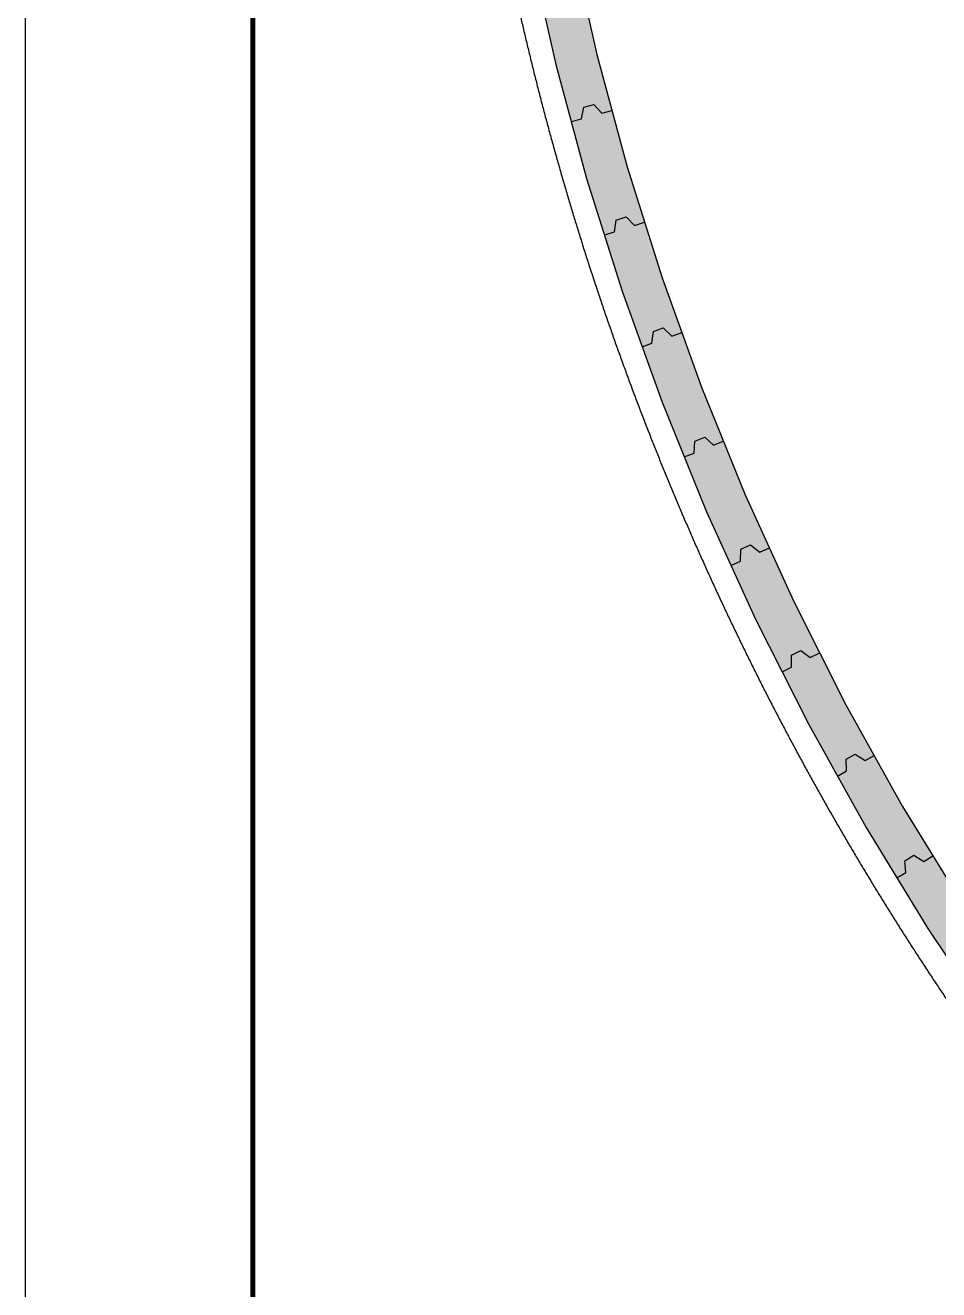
# Model space of a CAD drawing. Header units: millimetres. Extents: x -80883 to 1373228, y -532110 to 182357.
# Drawn here: x 645572 to 667241, y -484139 to -454157 of the extents above; entities that cross this region are included whole.
import ezdxf
from ezdxf.xclip import XClip

# ---------------------------------------------------------------- set-up
doc = ezdxf.new("R2010")
doc.units = ezdxf.units.MM
doc.header["$LTSCALE"] = 100
doc.header["$XCLIPFRAME"] = 0
doc.linetypes.add('Xref_ST_MBDV Cot vach 30.7.2022$0$DASHDOT', pattern=[1, 0.5, -0.25, 0, -0.25])
for name, color, linetype in [('ccu11-Dim', 8, 'Continuous'), ('Xref_ST_MBDV Cot vach 30.7.2022$0$Xref_ST_MBDV Cot vach 30.7.2022|Xref_ST_MBDV Cot vach 30.7.2022|Xref_ST_MBDV Cot vach 30.7.2022|Xref_ST_MBDV Cot vach 30.7.2022|A-CORE-OTLN', 2, 'Continuous'), ('Xref_ST_MBDV Cot vach 30.7.2022$0$Xref_ST_MBDV Cot vach 30.7.2022|Xref_ST_MBDV Cot vach 30.7.2022|Xref_ST_MBDV Cot vach 30.7.2022|Xref_ST_MBDV Cot vach 30.7.2022|A-WALL-PATT', 251, 'Continuous'), ('Xref_ST_MBDV Cot vach 30.7.2022$0$Xref_ST_MBDV Cot vach 30.7.2022|Xref_ST_MBDV Cot vach 30.7.2022|Xref_ST_MBDV Cot vach 30.7.2022|Xref_ST_MBDV Cot vach 30.7.2022|ccu12-Thay', 7, 'Continuous'), ('Xref_ST_MBDV Cot vach 30.7.2022$0$Xref_ST_MBDV Cot vach 30.7.2022|Xref_ST_MBDV Cot vach 30.7.2022|Xref_ST_MBDV Cot vach 30.7.2022|Xref_ST_MBDV Cot vach 30.7.2022|Site_plot line', 1, 'Xref_ST_MBDV Cot vach 30.7.2022$0$DASHDOT')]:
    doc.layers.add(name, color=color, linetype=linetype)
doc.layers.add('KT-Net thay', color=7, linetype='Continuous', lineweight=15)

# ---------------------------------------------------------------- blocks, each defined once
blk = doc.blocks.new('Khung ten_A1', base_point=(-3406704, 253379))
at = {"layer": 'Defpoints', "color": 1}
blk.add_lwpolyline([(84100, 0), (84100, 59471), (0, 59471), (0, 0)], close=True, dxfattribs=at)
at = {"layer": 'KT-Net thay', "const_width": 60}
blk.add_lwpolyline([(2700, 1071), (83100, 1071), (83100, 58471), (2700, 58471)], close=True, dxfattribs=at)
blk = doc.blocks.new('Xref_ST_MBDV Cot vach 30.7.2022$0$Tuong Vay01-flat-1')
at = {"layer": 'Xref_ST_MBDV Cot vach 30.7.2022$0$Xref_ST_MBDV Cot vach 30.7.2022|Xref_ST_MBDV Cot vach 30.7.2022|Xref_ST_MBDV Cot vach 30.7.2022|Xref_ST_MBDV Cot vach 30.7.2022|A-WALL-PATT'}
h = blk.add_hatch(dxfattribs=at)
h.set_pattern_fill('ACET-2D-VATLIEU04', color=256, scale=50, pattern_type=2)
h.set_pattern_definition([(50, (-11139561.84, -1407213.45), (-225.902474, 189.5546825), [37.5, -412.5]), (355, (-11139561.84, -1407213.45), (32.127212, 367.215716), [30, -330]), (100.4514, (-11139531.95, -1407216.06), (-341.231527, -62.944187), [31.870095, -350.571056]), (46.1842, (-11139561.84, -1407113.45), (-319.180497, 306.252097), [56.25, -618.75]), (96.6356, (-11139517.37, -1407120.34), (-516.995922, -60.144022), [47.805144, -525.8565]), (351.1842, (-11139561.84, -1407113.45), (84.740774, 546.39543), [45, -495]), (21, (-11139511.84, -1407138.45), (-105.680822, 275.3079534), [37.5, -412.5]), (326, (-11139511.84, -1407138.45), (206.128805, 305.59852), [30, -330]), (71.4514, (-11139486.97, -1407155.22), (-328.963765, 110.380101), [31.870095, -350.571056]), (37.5, (-11139561.84, -1407213.45), (-78.1345294, 101.8269012), [0, -326, 0, -335, 0, -331.25]), (7.5, (-11139561.84, -1407213.45), (-23.2793464, 176.824191), [0, -191, 0, -318.5, 0, -126.25]), (327.5, (-11139673.34, -1407213.45), (71.9444175, 112.9301145), [0, -125, 0, -390, 0, -517.5000003]), (317.5, (-11139723.34, -1407213.45), (158.0205496, 172.449169), [0, -162.5, 0, -259, 0, -367.5]), (45, (-11139561.84, -1407213.45), (-150.260191, 150.260191), []), (45, (-11139561.84, -1407152.2), (-150.260191, 150.260191), [])])
h.paths.add_polyline_path([(-82665, -118500), (-81837, -121132), (-80903, -123728), (-79863, -126284), (-78720, -128795), (-77475, -131258), (-76131, -133667), (-74689, -136020), (-73153, -138312), (-71525, -140539), (-69807, -142699), (-68002, -144786), (-66114, -146798), (-64145, -148731), (-62100, -150582), (-59980, -152349), (-57790, -154027), (-55533, -155614), (-53213, -157109), (-50835, -158507), (-48401, -159807), (-45916, -161007), (-43385, -162104), (-40811, -163097), (-38198, -163985), (-35551, -164765), (-32875, -165436), (-30174, -165998), (-27451, -166448), (-24702, -166789), (-4397, -168938), (36420, -167648), (41836, -160719), (12445, -24368), (8473, -9249), (-4719, -5521), (-10557, -9947), (-34021, -27848), (-39777, -32009), (-41249, -35294), (-45787, -38574), (-49368, -38942), (-57644, -44924), (-59845, -46601), (-61969, -48362), (-64020, -50208), (-65993, -52137), (-67887, -54144), (-69696, -56226), (-71420, -58381), (-73054, -60604), (-74596, -62892), (-76043, -65242), (-77394, -67648), (-78645, -70107), (-79794, -72615), (-80841, -75168), (-81782, -77762), (-82617, -80392), (-83343, -83054), (-83961, -85743), (-84468, -88455), (-84865, -91186), (-85149, -93930), (-85321, -96684), (-85381, -99530), (-85329, -102201), (-85163, -104955), (-84886, -107701), (-84496, -110432), (-83996, -113146), (-83385, -115836)], flags=16)
h.paths.add_polyline_path([(-83625, -118781), (-82785, -121452), (-81837, -124086), (-80781, -126680), (-79621, -129228), (-78358, -131727), (-76994, -134172), (-75531, -136560), (-73973, -138886), (-72320, -141146), (-70577, -143337), (-68746, -145455), (-66829, -147497), (-64832, -149459), (-62755, -151337), (-60604, -153130), (-58382, -154833), (-56092, -156444), (-53738, -157960), (-51324, -159379), (-48854, -160699), (-46333, -161916), (-43764, -163030), (-41151, -164038), (-38500, -164938), (-35814, -165730), (-33098, -166411), (-30357, -166981), (-27595, -167438), (-24816, -167783), (-4434, -169940), (36920, -168633), (42913, -160966), (13418, -24135), (9295, -8442), (-4926, -4424), (-11163, -9151), (-34617, -27045), (-40580, -31355), (-42052, -34640), (-46156, -37607), (-49737, -37975), (-58240, -44121), (-60467, -45819), (-62623, -47605), (-64704, -49479), (-66707, -51435), (-68628, -53472), (-70465, -55586), (-72214, -57772), (-73872, -60029), (-75437, -62350), (-76905, -64734), (-78276, -67176), (-79545, -69672), (-80712, -72217), (-81774, -74808), (-82729, -77440), (-83576, -80109), (-84314, -82810), (-84940, -85539), (-85455, -88291), (-85857, -91062), (-86146, -93847), (-86321, -96642), (-86382, -99529), (-86328, -102241), (-86160, -105036), (-85879, -107821), (-85484, -110593), (-84976, -113347), (-84356, -116078)])
at = {"layer": 'Xref_ST_MBDV Cot vach 30.7.2022$0$Xref_ST_MBDV Cot vach 30.7.2022|Xref_ST_MBDV Cot vach 30.7.2022|Xref_ST_MBDV Cot vach 30.7.2022|Xref_ST_MBDV Cot vach 30.7.2022|A-CORE-OTLN', "color": 6}
for points in [[(-84976, -113347), (-84356, -116078), (-83625, -118781), (-82785, -121452), (-81837, -124086), (-80781, -126680), (-79621, -129228), (-78358, -131727), (-76994, -134172), (-75531, -136560), (-73973, -138886), (-72320, -141146), (-70577, -143337), (-68746, -145455), (-66829, -147497), (-64832, -149459), (-62755, -151337), (-60604, -153130), (-58382, -154833), (-56092, -156444), (-53738, -157960), (-51324, -159379), (-48854, -160699)], [(-83996, -113146), (-83385, -115836), (-82665, -118500), (-81837, -121132), (-80903, -123728), (-79863, -126284), (-78720, -128795), (-77475, -131258), (-76131, -133667), (-74689, -136020), (-73153, -138312), (-71525, -140539), (-69807, -142699), (-68002, -144786), (-66114, -146798), (-64145, -148731), (-62100, -150582), (-59980, -152349), (-57790, -154027), (-55533, -155614), (-53213, -157109), (-50835, -158507), (-48401, -159807)]]:
    blk.add_lwpolyline(points, dxfattribs=at)
at = {"layer": 'Xref_ST_MBDV Cot vach 30.7.2022$0$Xref_ST_MBDV Cot vach 30.7.2022|Xref_ST_MBDV Cot vach 30.7.2022|Xref_ST_MBDV Cot vach 30.7.2022|Xref_ST_MBDV Cot vach 30.7.2022|ccu12-Thay', "ltscale": 10}
for points in [[(-83991, -117429), (-83750, -117364), (-83694, -117090), (-83453, -117025), (-83267, -117233), (-83025, -117168)], [(-83205, -120116), (-82967, -120041), (-82923, -119765), (-82684, -119690), (-82490, -119891), (-82251, -119816)], [(-82311, -122769), (-82076, -122685), (-82042, -122407), (-81806, -122323), (-81604, -122517), (-81369, -122433)], [(-81309, -125383), (-81078, -125289), (-81056, -125010), (-80824, -124916), (-80614, -125100), (-80383, -125006)], [(-80201, -127954), (-79974, -127850), (-79964, -127571), (-79736, -127467), (-79519, -127643), (-79291, -127539)], [(-78990, -130477), (-78767, -130365), (-78768, -130085), (-78545, -129972), (-78320, -130139), (-78097, -130026)], [(-77676, -132949), (-77458, -132828), (-77471, -132548), (-77252, -132427), (-77021, -132584), (-76803, -132462)], [(-76263, -135366), (-76050, -135235), (-76074, -134957), (-75860, -134826), (-75623, -134974), (-75410, -134844)]]:
    blk.add_lwpolyline(points, dxfattribs=at)
at = {"layer": 'Xref_ST_MBDV Cot vach 30.7.2022$0$Xref_ST_MBDV Cot vach 30.7.2022|Xref_ST_MBDV Cot vach 30.7.2022|Xref_ST_MBDV Cot vach 30.7.2022|Xref_ST_MBDV Cot vach 30.7.2022|Site_plot line', "ltscale": 5000}
blk.add_arc((-17764, -99529), 69167, 126.14636, 263.7927, dxfattribs=at)

msp = doc.modelspace()

# ---------------------------------------------------------------- block references
ref = msp.add_blockref('Xref_ST_MBDV Cot vach 30.7.2022$0$Tuong Vay01-flat-1', (742513.6, -339010.1))
XClip(ref).set_block_clipping_path([(-91541.6736345236, -190955.6682973447), (52438.3255017358, -76158.0499385341)])
at = {"layer": 'ccu11-Dim', "xscale": 2.000000000621877, "yscale": 2.000000000621877, "zscale": 2.000000000621877}
msp.add_blockref('Khung ten_A1', (-6167836.4, -25350.7), dxfattribs=at)

doc.saveas('drawing.dxf')
